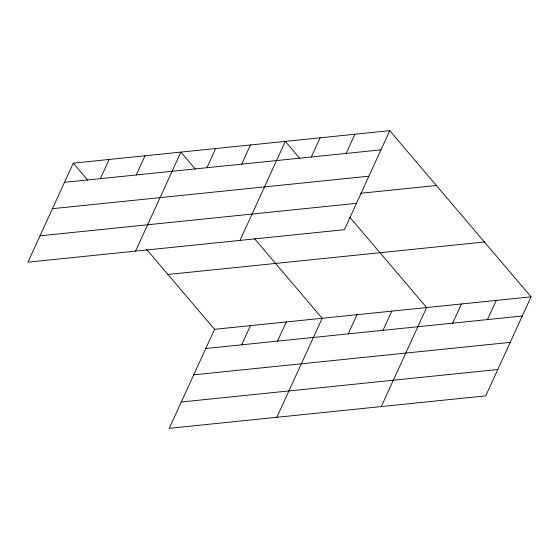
<?xml version="1.0" encoding="UTF-8"?>
<svg xmlns="http://www.w3.org/2000/svg" width="559" height="559" viewBox="0 0 559 559"><rect width="100%" height="100%" fill="white"/><g stroke="black" fill="none" stroke-linecap="round" stroke-linejoin="round"><path stroke-width="0.84" d="M389.756 130.666L73.285 163.144L27.95 262.164L344.421 229.686L389.756 130.666L531.05 296.836L485.715 395.856L169.244 428.334L214.579 329.314L531.05 296.836M100.368 178.642L109.152 159.462M136.235 174.967L145.019 155.779M135.551 251.124L180.885 152.104L195.315 169.077M206.914 167.707L215.697 148.526M241.726 164.136L250.509 144.956M239.986 240.405L285.321 141.385L299.75 158.358M311.349 156.988L320.132 137.807M241.663 344.819L250.446 325.638M346.161 153.418L354.944 134.237M277.53 341.137L286.313 321.956M276.845 417.293L322.18 318.274L254.324 238.469M348.208 333.884L356.991 314.703M383.02 330.313L391.803 311.125M381.28 406.575L426.615 307.555L349.822 217.241M452.643 323.165L461.427 303.984M487.455 319.594L496.238 300.407M64.502 182.325L380.972 149.847M52.441 208.675L368.912 176.19M360.814 193.253L436.383 185.497M40.01 235.821L356.481 203.336M167.952 274.483L484.422 241.998M205.796 348.502L522.267 316.017M193.735 374.844L510.206 342.367M181.305 401.991L497.776 369.506M73.285 163.144L87.714 180.117M146.724 249.517L214.579 329.314"/></g></svg>
